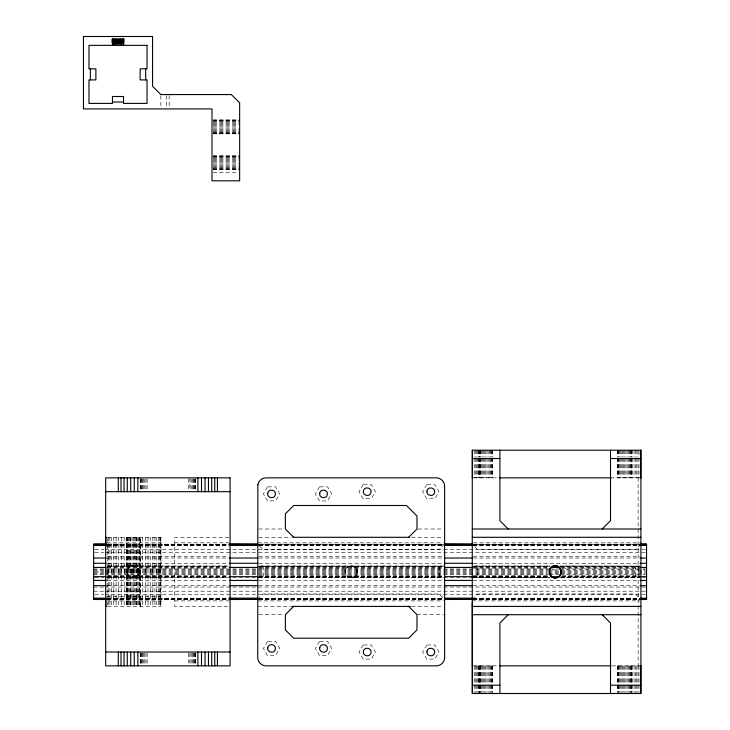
<?xml version="1.0" encoding="UTF-8"?>
<svg xmlns="http://www.w3.org/2000/svg" width="730" height="730" viewBox="0 0 730 730"><rect width="100%" height="100%" fill="white"/><g stroke="black" fill="none" stroke-linecap="round" stroke-linejoin="round"><path stroke-width="0.55" stroke-dasharray="3.65 2.74" d="M123.945 38.708L123.945 45.351L123.881 38.708L123.945 44.238M112.374 44.238L112.402 38.708L112.183 45.351L112.073 38.708L112.064 45.351M123.543 44.238L123.571 38.708L123.224 45.351M112.785 44.238L112.84 38.708L112.475 45.351M123.078 44.238L123.133 38.708L122.658 45.351M113.36 44.238L113.424 38.708L112.94 45.351M122.467 44.238L122.531 38.708M114.081 44.238L114.154 38.708L114.291 44.238M121.718 44.238L121.791 38.708L121.928 44.238M114.911 44.238L114.993 38.708M120.852 44.238L120.943 38.708M115.842 44.238L115.933 38.708M116.836 44.238L116.928 38.708M117.868 44.238L117.959 38.708M118.899 44.238L118.999 38.708M119.903 44.238L120.003 38.708M123.644 45.351L123.799 38.708M121.946 45.351L122.403 38.708M113.551 45.351L114.026 38.708M121.107 45.351L121.645 38.708M114.309 45.351L114.847 38.708M120.185 45.351L120.779 38.708M115.167 45.351L115.769 38.708M116.116 45.351L116.754 38.708M119.191 45.351L119.82 38.708M117.129 45.351L117.786 38.708M118.16 45.351L118.817 38.708M257.726 599.503L263.256 593.974L439.095 593.974L444.625 599.503M444.625 544.206L439.095 549.736L263.256 549.736L257.726 544.206M472.273 599.503L477.803 593.974L635.383 593.974L640.913 599.503M640.913 544.206L635.383 549.736L477.803 549.736L472.273 544.206M351.02 565.914C334.851 569.847 356.423 587.422 357.034 570.823C356.167 563.861 344.679 564.755 345.235 572.01C347.809 586.373 365.995 570.267 352.052 565.978M213.105 119.994L239.65 119.994M213.105 120.094L239.65 120.094M213.105 120.413L239.65 120.413M213.105 120.915L239.65 120.915M213.105 121.609L239.65 121.609M213.105 122.467L239.65 122.467M213.105 123.452L239.65 123.452M213.105 124.538L239.65 124.538M213.105 125.706L238.546 125.706M213.105 126.901L238.546 126.901M213.105 128.106L239.65 128.106M213.105 129.265L239.65 129.265M213.105 130.36L239.65 130.36M213.105 131.345L239.65 131.345M213.105 132.203L239.65 132.203M213.105 132.887L239.65 132.887M213.105 133.398L239.65 133.398M213.105 133.709L239.65 133.709M213.105 133.818L239.65 133.818M213.105 155.937L239.65 155.937M213.105 156.037L239.65 156.037M213.105 156.348L239.65 156.348M213.105 156.859L239.65 156.859M213.105 157.552L239.65 157.552M213.105 158.401L239.65 158.401M213.105 159.386L239.65 159.386M213.105 160.481L239.65 160.481M213.105 161.649L238.546 161.649M213.105 162.845L239.65 162.845M213.105 164.049L239.65 164.049M213.105 165.208L239.65 165.208M213.105 166.303L239.65 166.303M213.105 167.289L239.65 167.289M213.105 168.137L239.65 168.137M213.105 168.831L239.65 168.831M213.105 169.342L239.65 169.342M213.105 169.652L239.65 169.652M213.105 172.526L238.546 172.526M473.378 477.858L498.718 477.858M610.508 477.858L640.913 477.858M258.84 529.004L284.271 529.004M418.08 529.004L443.521 529.004M107.228 537.298L160.965 537.298L160.965 606.411L107.228 606.411M228.955 537.298L174.789 537.298L174.789 606.411L228.955 606.411M258.849 537.298L291.425 537.298M411.574 537.298L443.502 537.298M106.799 542.828L160.965 542.828M174.789 542.828L228.955 542.828M257.726 542.828L443.484 542.828M473.405 542.828L640.913 542.828M106.799 544.206L228.143 544.206M443.621 544.206L258.931 544.206L443.621 544.279M473.268 544.206L639.717 544.206L473.268 544.279M107.301 544.279L228.143 544.279M107.301 544.37L228.143 544.498M258.931 544.37L443.621 544.498M473.268 544.498L639.717 544.37M107.301 544.653L228.143 544.653M258.931 544.653L443.621 544.653M473.268 544.653L639.717 544.653M107.301 544.826L228.143 544.826M258.931 544.826L443.621 544.826M473.268 544.826L639.717 544.826M107.301 545.027L228.143 545.027M258.931 545.027L443.621 545.027M473.268 545.027L639.717 545.027M107.301 545.237L228.143 545.237M258.931 545.237L443.621 545.237M473.268 545.237L639.717 545.237M107.301 545.447L228.143 545.447M258.931 545.447L443.621 545.447M473.268 545.447L639.717 545.447M106.799 546.971L160.965 546.971M94.754 549.462L103.879 549.462M105.02 549.462L645.411 549.462M94.754 552.5L103.879 552.5M105.02 552.5L645.411 552.5M107.301 556.652L228.143 556.652M258.931 556.652L443.621 556.652M473.268 556.652L639.717 556.652M107.301 558.03L228.143 558.03M258.931 558.03L443.621 558.03M473.268 558.03L639.717 558.03M107.301 563.286L228.143 563.286M258.931 563.286L443.621 563.286M473.268 563.286L639.717 563.286M107.301 566.398L228.143 566.398M257.726 566.325L443.621 566.398M472.273 566.325L549.754 566.325M559.91 566.398L640.913 566.325M107.301 566.827L228.143 566.827M258.931 566.827L443.621 566.827M473.268 566.827L549.654 566.827M561.051 566.827L639.717 566.827M107.301 567.429L228.143 567.411M258.931 567.411L443.621 567.429M473.268 567.411L549.654 567.429M561.051 567.411L639.717 567.429M107.301 568.123L228.143 568.123M258.931 568.123L443.621 568.123M473.268 568.123L548.513 568.123M562.191 568.123L639.717 568.123M93.622 568.953L103.879 568.953M105.02 568.953L548.513 568.953M549.654 568.953L558.769 568.953M559.91 568.953L645.411 568.953M93.622 569.865L103.879 569.865M105.02 569.865L558.769 569.865M559.91 569.865L645.411 569.865M93.622 570.842L103.879 570.842M105.02 570.842L547.372 570.842M548.513 570.842L645.411 570.842M94.754 571.855L103.879 571.855M105.02 571.855L547.372 571.855M548.513 571.855L645.411 571.855M93.622 572.858L103.879 572.858M105.02 572.858L547.372 572.858M548.513 572.858L645.411 572.858M93.622 573.844L103.879 573.844M105.02 573.844L547.372 573.844M548.513 573.844L645.411 573.844M93.622 574.756L103.879 574.756M105.02 574.756L548.513 574.756M549.654 574.756L558.769 574.756M559.91 574.756L645.411 574.756M107.301 575.587L228.143 575.587M258.931 575.587L443.621 575.587M473.268 575.587L548.513 575.587M562.191 575.587L639.717 575.587M107.301 576.28L228.143 576.28M258.931 576.28L443.621 576.28M473.268 576.28L549.654 576.28M562.191 576.28L639.717 576.28M107.301 576.298L228.143 576.298M258.931 576.298L443.621 576.298M473.268 576.298L549.654 576.298M562.191 576.298L639.717 576.298M107.301 576.663L228.143 576.663M258.931 576.663L443.621 576.663M473.268 576.663L549.654 576.663M562.191 576.663L639.717 576.663M107.301 576.883L228.143 576.883M258.931 576.883L443.621 576.883M473.268 576.883L549.654 576.883M561.051 576.883L639.717 576.883M107.301 577.311L228.143 577.311M258.931 577.311L443.621 577.311M473.268 577.311L549.654 577.311M561.051 577.311L639.717 577.311M257.726 577.384L443.521 577.384M472.273 577.384L549.754 577.384M561.151 577.384L640.913 577.384M94.754 577.658L103.879 577.658M105.02 577.658L550.785 577.658M559.91 577.658L645.411 577.658M107.301 580.423L228.143 580.423M258.931 580.423L443.621 580.423M473.268 580.423L639.717 580.423M107.301 585.679L228.143 585.679M258.931 585.679L443.621 585.679M473.268 585.679L639.717 585.679M93.622 587.057L103.879 587.057M105.02 587.057L645.411 587.057M93.622 591.209L103.879 591.209M105.02 591.209L645.411 591.209M94.754 594.247L103.879 594.247M105.02 594.247L645.411 594.247M106.799 596.739L160.965 596.739M107.301 598.253L228.143 598.253M258.931 598.253L443.621 598.253M473.268 598.253L639.717 598.253M107.301 598.472L228.143 598.472M258.931 598.472L443.621 598.472M473.268 598.472L639.717 598.472M107.301 598.682L228.143 598.682M258.931 598.682L443.621 598.682M473.268 598.682L639.717 598.682M107.301 598.883L228.143 598.883M258.931 598.883L443.621 598.883M473.268 598.883L639.717 598.883M107.301 599.056L228.143 599.056M258.931 599.056L443.621 599.056M473.268 599.056L639.717 599.056M107.301 599.211L228.143 599.211M258.931 599.211L443.621 599.211M473.268 599.211L639.717 599.211M107.301 599.33L228.143 599.33M258.931 599.33L443.621 599.33M473.268 599.33L639.717 599.33M106.799 599.503L228.143 599.485M258.931 599.421L443.621 599.485M473.268 599.503L639.717 599.503M106.799 600.881L160.965 600.881M174.789 600.881L228.955 600.881M257.726 600.881L443.484 600.881M472.273 600.881L639.772 600.881M257.726 606.411L291.425 606.411M411.574 606.411L443.502 606.411M258.84 614.706L284.271 614.706M416.976 614.706L443.521 614.706M473.378 665.851L498.718 665.851M612.196 665.851L640.913 665.851M118.224 38.708L118.88 45.351M117.192 38.708L117.84 45.351M119.246 38.708L119.884 45.351M116.179 38.708L116.818 45.351M120.24 38.708L120.833 45.351M115.23 38.708L115.824 45.351M121.153 38.708L121.7 45.351M114.364 38.708L114.893 45.351M121.983 38.708L122.448 45.351M113.606 38.708L114.062 45.351M122.686 38.708L123.069 45.351M113.351 45.351L112.977 38.708L112.922 44.238M123.242 38.708L123.534 45.351M112.776 45.351L112.511 38.708L112.466 44.238M123.826 45.351L123.644 38.708L123.635 44.238M112.201 38.708L112.365 45.351M119.072 38.708L119.172 44.238M118.041 38.708L118.141 44.238M117.01 38.708L117.11 44.238M116.006 38.708L116.097 44.238M121.007 38.708L121.098 44.238M120.076 38.708L120.167 44.238M115.066 38.708L115.148 44.238M122.585 38.708L122.64 44.238M113.478 38.708L113.542 44.238M123.169 38.708L123.215 44.238M123.863 38.708L123.881 44.238M112.055 38.708L112.064 44.238M638.978 451.313L638.978 456.843M638.978 457.947L638.978 477.858M638.978 665.851L638.978 692.396M638.148 477.858L638.148 665.851M637.956 450.209L637.956 456.843M637.956 457.947L637.956 477.858M637.956 665.851L637.956 692.396M636.77 450.209L636.77 456.843M636.77 457.947L636.77 477.858M636.77 665.851L636.77 692.396M635.456 450.209L635.456 456.843M635.456 457.947L635.456 477.858M635.383 566.325L635.383 577.384M635.456 665.851L635.456 693.5M634.06 450.209L634.06 456.843M634.06 457.947L634.06 477.858M634.06 665.851L634.06 692.396M632.618 450.209L632.618 456.843M632.618 457.947L632.618 477.858M632.618 665.851L632.618 692.396M631.587 450.209L631.587 456.843M631.587 457.947L631.587 477.858M631.587 665.851L631.587 692.396M631.477 450.209L631.477 456.843M631.477 457.947L631.477 477.858M631.477 665.851L631.477 692.396M631.167 450.209L631.167 456.843M631.167 457.947L631.167 477.858M631.167 665.851L631.167 692.396M630.656 450.209L630.656 456.843M630.656 457.947L630.656 477.858M630.656 665.851L630.656 692.396M629.972 450.209L629.972 456.843M629.972 457.947L629.972 477.858M629.972 665.851L629.972 692.396M629.114 450.209L629.114 456.843M629.114 457.947L629.114 477.858M629.114 665.851L629.114 692.396M628.129 450.209L628.129 456.843M628.129 457.947L628.129 477.858M628.129 665.851L628.129 692.396M627.034 450.209L627.034 456.843M627.034 457.947L627.034 477.858M627.034 665.851L627.034 692.396M625.875 450.209L625.875 456.843M625.875 457.947L625.875 477.858M625.875 665.851L625.875 692.396M624.67 450.209L624.67 456.843M624.67 457.947L624.67 477.858M624.67 665.851L624.67 692.396M623.475 450.209L623.475 456.843M623.475 457.947L623.475 477.858M623.475 665.851L623.475 692.396M622.307 450.209L622.307 456.843M622.307 457.947L622.307 477.858M622.307 665.851L622.307 692.396M621.221 450.209L621.221 456.843M621.221 457.947L621.221 477.858M621.221 665.851L621.221 692.396M620.226 450.209L620.226 456.843M620.226 457.947L620.226 477.858M620.226 665.851L620.226 692.396M619.378 450.209L619.378 456.843M619.378 457.947L619.378 477.858M619.378 665.851L619.378 692.396M618.684 450.209L618.684 456.843M618.684 457.947L618.684 477.858M618.684 665.851L618.684 692.396M618.182 450.209L618.182 456.843M618.182 457.947L618.182 477.858M618.182 665.851L618.182 692.396M617.863 450.209L617.863 456.843M617.863 457.947L617.863 477.858M617.863 665.851L617.863 692.396M617.762 450.209L617.762 456.843M617.762 457.947L617.762 477.858M617.762 665.851L617.762 692.396M492.659 450.209L492.558 456.843M492.558 457.947L492.558 477.858M492.659 665.851L492.558 692.396M492.239 450.209L492.239 456.843M492.239 457.947L492.239 477.858M492.239 665.851L492.239 692.396M491.737 450.209L491.737 456.843M491.737 457.947L491.737 477.858M491.737 665.851L491.737 692.396M491.044 450.209L491.044 456.843M491.044 457.947L491.044 477.858M491.044 665.851L491.044 692.396M490.195 450.209L490.195 456.843M490.195 457.947L490.195 477.858M490.195 665.851L490.195 692.396M489.2 450.209L489.2 456.843M489.2 457.947L489.2 477.858M489.2 665.851L489.2 692.396M488.114 450.209L488.114 456.843M488.114 457.947L488.114 477.858M488.114 665.851L488.114 692.396M486.946 450.209L486.946 456.843M486.946 457.947L486.946 477.858M486.946 665.851L486.946 692.396M485.751 450.209L485.751 456.843M485.751 457.947L485.751 477.858M485.751 665.851L485.751 692.396M484.547 450.209L484.547 456.843M484.547 457.947L484.547 477.858M484.547 665.851L484.547 692.396M483.388 450.209L483.388 456.843M483.388 457.947L483.388 477.858M483.388 665.851L483.388 692.396M482.293 450.209L482.293 456.843M482.293 457.947L482.293 477.858M482.293 665.851L482.293 692.396M481.307 450.209L481.307 456.843M481.307 457.947L481.307 477.858M481.307 665.851L481.307 692.396M480.568 450.209L480.568 456.843M480.568 457.947L480.568 477.858M480.568 665.851L480.568 692.396M480.449 450.209L480.449 456.843M480.449 457.947L480.449 477.858M480.449 665.851L480.449 692.396M479.765 450.209L479.765 456.843M479.765 457.947L479.765 477.858M479.765 665.851L479.765 692.396M479.254 450.209L479.254 456.843M479.254 457.947L479.254 477.858M479.254 665.851L479.254 692.396M479.126 450.209L479.126 456.843M479.126 457.947L479.126 477.858M479.126 665.851L479.126 692.396M478.944 450.209L478.944 456.843M478.944 457.947L478.944 477.858M478.944 665.851L478.944 692.396M478.834 450.209L478.834 456.843M478.834 457.947L478.834 477.858M478.834 665.851L478.834 692.396M477.803 566.325L477.803 577.384M477.73 450.209L477.73 456.843M477.73 457.947L477.73 477.858M477.73 665.851L477.73 692.396M476.416 450.209L476.416 456.843M476.416 457.947L476.416 477.858M476.416 665.851L476.416 692.396M475.23 450.209L475.23 456.843M475.23 457.947L475.23 477.858M475.23 665.851L475.23 692.396M474.208 450.209L474.208 456.843M474.208 457.947L474.208 477.858M474.208 665.851L474.208 692.396M439.095 566.325L439.095 577.384M263.256 566.325L263.256 577.384M195.521 478.917L195.521 489.547M195.521 653.095L195.521 664.793M195.421 478.917L195.421 489.547M195.421 653.095L195.421 664.793M195.111 478.917L195.111 489.547M195.111 653.095L195.111 664.793M194.6 478.917L194.6 489.547M194.6 653.095L194.6 664.793M193.906 478.917L193.906 489.547M193.906 653.095L193.906 664.793M193.058 478.917L193.058 489.547M193.058 653.095L193.058 664.793M192.072 478.917L192.072 489.547M192.072 653.095L192.072 664.793M190.977 478.917L190.977 489.547M190.977 653.095L190.977 664.793M189.809 477.858L189.809 489.547M189.809 653.095L189.809 665.851M188.614 478.917L188.614 489.547M188.614 653.095L188.614 664.793M169.15 95.666L169.15 107.83M166.385 95.666L166.385 107.83M160.856 95.666L160.856 107.83M160.792 537.298L160.792 606.411M160.271 537.298L160.271 606.411M159.414 537.298L159.414 606.411M158.227 537.298L158.227 606.411M156.731 537.298L156.731 606.411M154.933 537.298L154.933 606.411M152.871 537.298L152.871 606.411M150.553 537.298L150.553 606.411M148.026 537.298L148.026 606.411M147.141 478.917L147.141 489.547M147.141 653.095L147.141 664.793M145.945 478.917L145.945 489.547M145.945 653.095L145.945 664.793M145.316 537.298L145.316 606.411M144.777 478.917L144.777 489.547M144.777 653.095L144.777 664.793M143.691 478.917L143.691 489.547M143.691 653.095L143.691 664.793M142.697 478.917L142.697 489.547M142.697 653.095L142.697 664.793M142.45 537.298L142.45 606.411M141.848 478.917L141.848 489.547M141.848 653.095L141.848 664.793M141.155 478.917L141.155 489.547M141.155 653.095L141.155 664.793M140.644 478.917L140.644 489.547M140.644 653.095L140.644 664.793M140.333 478.917L140.333 489.547M140.333 653.095L140.333 664.793M140.233 478.917L140.233 489.547M140.233 653.095L140.233 664.793M139.813 537.298L139.813 606.411M139.476 537.298L139.476 606.411M139.302 537.298L139.302 606.411M138.618 537.298L138.618 606.411M137.76 537.298L137.76 606.411M136.775 537.298L136.775 606.411M136.419 537.298L136.419 606.411M135.68 537.298L135.68 606.411M134.521 537.298L134.521 606.411M133.316 537.298L133.316 606.411M132.121 537.298L132.121 606.411M130.953 537.298L130.953 606.411M130.223 537.298L130.223 606.411M129.867 537.298L129.867 606.411M128.872 537.298L128.872 606.411M128.024 537.298L128.024 606.411M127.33 537.298L127.33 606.411M127.166 537.298L127.166 606.411M126.828 537.298L126.828 606.411M126.509 537.298L126.509 606.411M126.409 537.298L126.409 606.411M124.191 537.298L124.191 606.411M121.326 537.298L121.326 606.411M118.607 537.298L118.607 606.411M116.079 537.298L116.079 606.411M113.77 537.298L113.77 606.411M111.708 537.298L111.708 606.411M109.911 537.298L109.911 606.411M108.414 537.298L108.414 606.411M107.228 538.43L107.228 605.279M127.376 571.699C129.803 587.194 148.82 569.163 133.481 565.914C125.961 565.358 125.35 577.914 133.161 577.795C148.628 575.349 130.643 556.379 127.376 571.699M127.467 570.823C125.806 578.297 138.171 580.478 139.174 572.886C140.826 565.403 128.471 563.222 127.467 570.823M345.327 570.823C343.666 578.297 356.03 580.478 357.034 572.886C358.685 565.403 346.321 563.222 345.327 570.823M267.481 486.837L263.411 493.891L267.481 500.935L275.621 500.935L279.69 493.891L275.621 486.837L267.481 486.837M319.457 486.837L315.387 493.891L319.457 500.935L327.597 500.935L331.666 493.891L327.597 486.837L319.457 486.837M267.481 641.387L263.411 648.432L267.481 655.485L275.621 655.485L279.69 648.432L275.621 641.387L267.481 641.387M363.138 484.629L359.069 491.682L363.138 498.727L371.278 498.727L375.357 491.682L371.278 484.629L363.138 484.629M319.457 641.387L315.387 648.432L319.457 655.485L327.597 655.485L331.666 648.432L327.597 641.387L319.457 641.387M426.731 484.629L422.661 491.682L426.731 498.727L434.87 498.727L438.94 491.682L434.87 484.629L426.731 484.629M363.138 644.982L359.069 652.027L363.138 659.08L371.278 659.08L375.357 652.027L371.278 644.982L363.138 644.982M426.731 644.982L422.661 652.027L426.731 659.08L434.87 659.08L438.94 652.027L434.87 644.982L426.731 644.982M228.143 566.051L107.301 566.051L228.143 566.133M443.621 566.051L258.931 566.051L443.621 566.133M549.654 566.051L473.268 566.051L549.654 566.133M639.717 566.051L559.91 566.051L639.717 566.133M140.233 606.411L140.233 537.298L140.124 606.411"/><path stroke-width="1.09" d="M472.273 602.268L472.273 665.851L472.766 665.851M293.67 606.411L285.375 614.706L285.375 629.908L293.67 638.202L408.681 638.202L416.976 629.908L416.976 614.706L408.681 606.411M408.681 537.298L416.976 529.004L416.976 516.028L406.455 505.498L293.67 505.498L285.375 513.792L285.375 529.004L293.67 537.298M508.208 614.706L499.913 623L499.913 693.5M602.214 529.004L610.508 520.709L610.508 450.209M555.211 577.795C563.469 578.114 562.428 564.445 554.335 565.978C546.615 566.763 548.641 579.41 556.242 577.704C563.834 576.709 561.662 564.345 554.18 565.996C546.679 566.982 548.668 579.182 556.087 577.731C563.706 576.937 561.854 564.518 554.335 565.978C547.354 566.663 548.038 577.959 555.055 577.795M112.475 102.027L123.534 102.027M472.273 458.504L499.913 458.504M610.508 458.504L640.913 458.504M472.273 477.858L472.766 477.858M499.858 477.858L611.065 477.858M640.42 477.858L640.913 477.858M105.677 491.682L230.087 491.682M472.273 529.004L640.913 529.004M105.677 537.298L106.37 537.298M293.059 537.298L409.293 537.298M472.273 537.298L640.913 537.298M106.16 599.485L93.622 599.503L93.622 544.206L106.16 544.206M257.79 544.206L229.284 544.206L257.79 544.279M472.127 544.206L444.762 544.206L472.127 544.279M640.858 544.206L646.552 544.206L646.552 599.503L640.858 599.485M93.622 544.224L106.16 544.279M640.858 544.279L646.552 544.224M93.622 544.498L106.16 544.37M229.284 544.37L257.79 544.498M444.762 544.37L472.127 544.498M640.858 544.498L646.552 544.37M93.622 544.653L106.16 544.653M229.284 544.653L257.79 544.653M444.762 544.653L472.127 544.653M640.858 544.653L646.552 544.653M93.622 544.826L106.16 544.826M229.284 544.826L257.79 544.826M444.762 544.826L472.127 544.826M640.858 544.826L646.552 544.826M93.622 545.027L106.16 545.027M229.284 545.027L257.79 545.027M444.762 545.027L472.127 545.027M640.858 545.027L646.552 545.027M93.622 545.237L106.16 545.237M229.284 545.237L257.79 545.237M444.762 545.237L472.127 545.237M640.858 545.237L646.552 545.237M93.622 545.447L106.16 545.447M229.284 545.447L257.79 545.447M444.762 545.447L472.127 545.447M640.858 545.447L646.552 545.447M93.622 558.03L106.16 558.03M229.284 558.03L257.79 558.03M444.762 558.03L472.127 558.03M640.858 558.03L646.552 558.03M93.622 563.286L106.16 563.286M229.284 563.286L257.79 563.286M444.762 563.286L472.127 563.286M640.858 563.286L646.552 563.286M93.622 567.429L106.16 567.429M229.284 567.429L257.79 567.429M444.762 567.429L472.127 567.429M550.785 567.429L559.91 567.429M640.858 567.429L646.552 567.429M93.622 576.663L106.16 576.663M229.284 576.663L257.79 576.663M444.762 576.663L472.127 576.663M550.785 576.663L559.91 576.663M640.858 576.663L646.552 576.663M93.622 580.423L106.16 580.423M229.284 580.423L257.79 580.423M444.762 580.423L472.127 580.423M640.858 580.423L646.552 580.423M93.622 585.679L106.16 585.679M229.284 585.679L257.79 585.679M444.762 585.679L472.127 585.679M640.858 585.679L646.552 585.679M93.622 598.253L106.16 598.253M229.284 598.253L257.79 598.253M444.762 598.253L472.127 598.253M640.858 598.253L646.552 598.253M93.622 598.472L106.16 598.472M229.284 598.472L257.79 598.472M444.762 598.472L472.127 598.472M640.858 598.472L646.552 598.472M93.622 598.682L106.16 598.682M229.284 598.682L257.79 598.682M444.762 598.682L472.127 598.682M640.858 598.682L646.552 598.682M93.622 598.883L106.16 598.883M229.284 598.883L257.79 598.883M444.762 598.883L472.127 598.883M640.858 598.883L646.552 598.883M93.622 599.056L106.16 599.056M229.284 599.056L257.79 599.056M444.762 599.056L472.127 599.056M640.858 599.056L646.552 599.056M93.622 599.211L106.16 599.211M229.284 599.211L257.79 599.211M444.762 599.211L472.127 599.211M640.858 599.211L646.552 599.211M93.622 599.33L106.16 599.33M229.284 599.33L257.79 599.33M444.762 599.33L472.127 599.33M640.858 599.33L646.552 599.33M229.284 599.503L257.79 599.421M444.762 599.485L472.127 599.421M105.677 606.411L106.37 606.411M291.918 606.411L410.433 606.411M472.273 606.411L640.913 606.411M472.273 614.706L640.913 614.706M105.677 652.027L230.087 652.027M499.858 665.851L611.065 665.851M640.42 665.851L640.913 665.851M472.273 685.205L499.913 685.205M610.508 685.205L640.913 685.205M602.214 614.706L610.508 623L610.508 693.5M508.208 529.004L499.913 520.709L499.913 450.209M640.794 450.209L640.794 477.858M640.794 665.851L640.794 693.5M472.392 450.209L472.392 477.858M472.392 665.851L472.392 693.5M217.449 477.858L217.449 491.682M217.449 652.027L217.449 665.851M214.73 477.858L214.73 491.682M214.73 652.027L214.73 665.851M211.718 477.858L211.718 491.682M211.718 652.027L211.718 665.851M208.479 477.858L208.479 491.682M208.479 652.027L208.479 665.851M205.048 477.858L205.048 491.682M205.048 652.027L205.048 665.851M201.507 477.858L201.507 491.682M201.507 652.027L201.507 665.851M197.894 477.858L197.894 491.682M197.894 652.027L197.894 665.851M145.653 68.848L145.653 79.908M137.861 477.858L137.861 491.682M137.861 652.027L137.861 665.851M134.247 477.858L134.247 491.682M134.247 652.027L134.247 665.851M130.707 477.858L130.707 491.682M130.707 652.027L130.707 665.851M127.275 477.858L127.275 491.682M127.275 652.027L127.275 665.851M124.036 477.858L124.036 491.682M124.036 652.027L124.036 665.851M121.025 477.858L121.025 491.682M121.025 652.027L121.025 665.851M118.306 477.858L118.306 491.682M118.306 652.027L118.306 665.851M105.85 537.298L105.85 544.096M105.85 598.481L105.85 606.411M90.356 68.848L90.356 79.908M257.854 484.711L257.726 657.557C257.654 661.991 261.586 665.933 266.021 665.851L436.33 665.851C440.765 665.933 444.698 661.991 444.625 657.557L444.625 486.153C444.698 481.718 440.765 477.776 436.33 477.858L266.021 477.858C262.106 477.812 258.493 480.842 257.854 484.711M267.746 493.215C266.66 498.088 274.717 499.512 275.365 494.566C276.442 489.693 268.394 488.27 267.746 493.215M267.746 647.765C266.66 652.638 274.717 654.053 275.365 649.107C276.442 644.234 268.394 642.82 267.746 647.765M319.722 493.215C318.636 498.088 326.693 499.512 327.341 494.566C328.418 489.693 320.37 488.27 319.722 493.215M319.722 647.765C318.636 652.638 326.693 654.053 327.341 649.107C328.418 644.234 320.37 642.82 319.722 647.765M363.403 491.007C362.317 495.88 370.375 497.294 371.023 492.348C372.099 487.476 364.051 486.061 363.403 491.007M363.403 651.361C362.317 656.224 370.375 657.648 371.023 652.702C372.099 647.829 364.051 646.415 363.403 651.361M426.986 491.007C425.909 495.88 433.958 497.294 434.615 492.348C435.691 487.476 427.643 486.061 426.986 491.007M426.986 651.361C425.909 656.224 433.958 657.648 434.615 652.702C435.691 647.829 427.643 646.415 426.986 651.361M152.561 36.5L83.448 36.5L83.448 108.934L212.001 108.934L212.001 180.821L239.65 180.821L239.65 102.857L231.355 94.562L160.856 94.562L152.561 86.268L152.561 36.5M147.031 45.351L88.978 45.351L88.978 68.848L95.885 68.848L95.885 79.908L88.978 79.908L88.978 103.404L112.475 103.404L112.475 96.497L123.534 96.497L123.534 103.404L147.031 103.404L147.031 79.908L140.124 79.908L140.124 68.848L147.031 68.848L147.031 45.351M640.913 450.209L472.273 450.209L472.273 693.5L640.913 693.5L640.913 450.209M230.087 477.858L105.677 477.858L105.677 665.851L230.087 665.851L230.087 477.858"/></g></svg>
